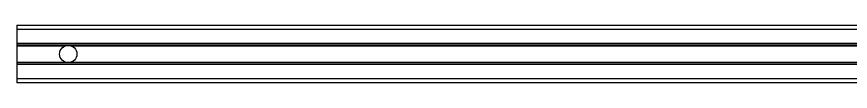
# Model space of a CAD drawing. Header units: millimetres. Extents: x 389 to 17466, y 310 to 5904.
# Drawn here: x 5839.5 to 6127.1, y 720.4 to 740.4 of the extents above; entities that cross this region are included whole.
import ezdxf

# ---------------------------------------------------------------- set-up
doc = ezdxf.new("R2010")
doc.units = ezdxf.units.MM

msp = doc.modelspace()

# ---------------------------------------------------------------- linework, layer by layer
at = {"color": 114, "linetype": 'Continuous', "true_color": 0x139b48}
for p, q in [((5839.5491, 740.4014), (6781.0491, 740.4014)), ((5839.5491, 740.4014), (5839.5491, 720.4014)), ((6781.0491, 738.9014), (5839.5491, 738.9014)), ((6781.0491, 734.0014), (5839.5491, 734.0014)), ((6781.0491, 733.5014), (5839.5491, 733.5014)), ((5839.5491, 733.2408), (5856.3805, 733.2408)), ((5858.3176, 733.2408), (6754.3805, 733.2408)), ((5839.5491, 727.5621), (5856.3805, 727.5621)), ((6781.0491, 727.3014), (5839.5491, 727.3014)), ((6781.0491, 726.8014), (5839.5491, 726.8014)), ((5858.3176, 727.5621), (6754.3805, 727.5621)), ((5839.5491, 721.9014), (6781.0491, 721.9014)), ((6781.0491, 720.4014), (5839.5491, 720.4014))]:
    msp.add_line(p, q, dxfattribs=at)
msp.add_circle((5857.3491, 730.4014), 3, dxfattribs=at)

doc.saveas('drawing.dxf')
